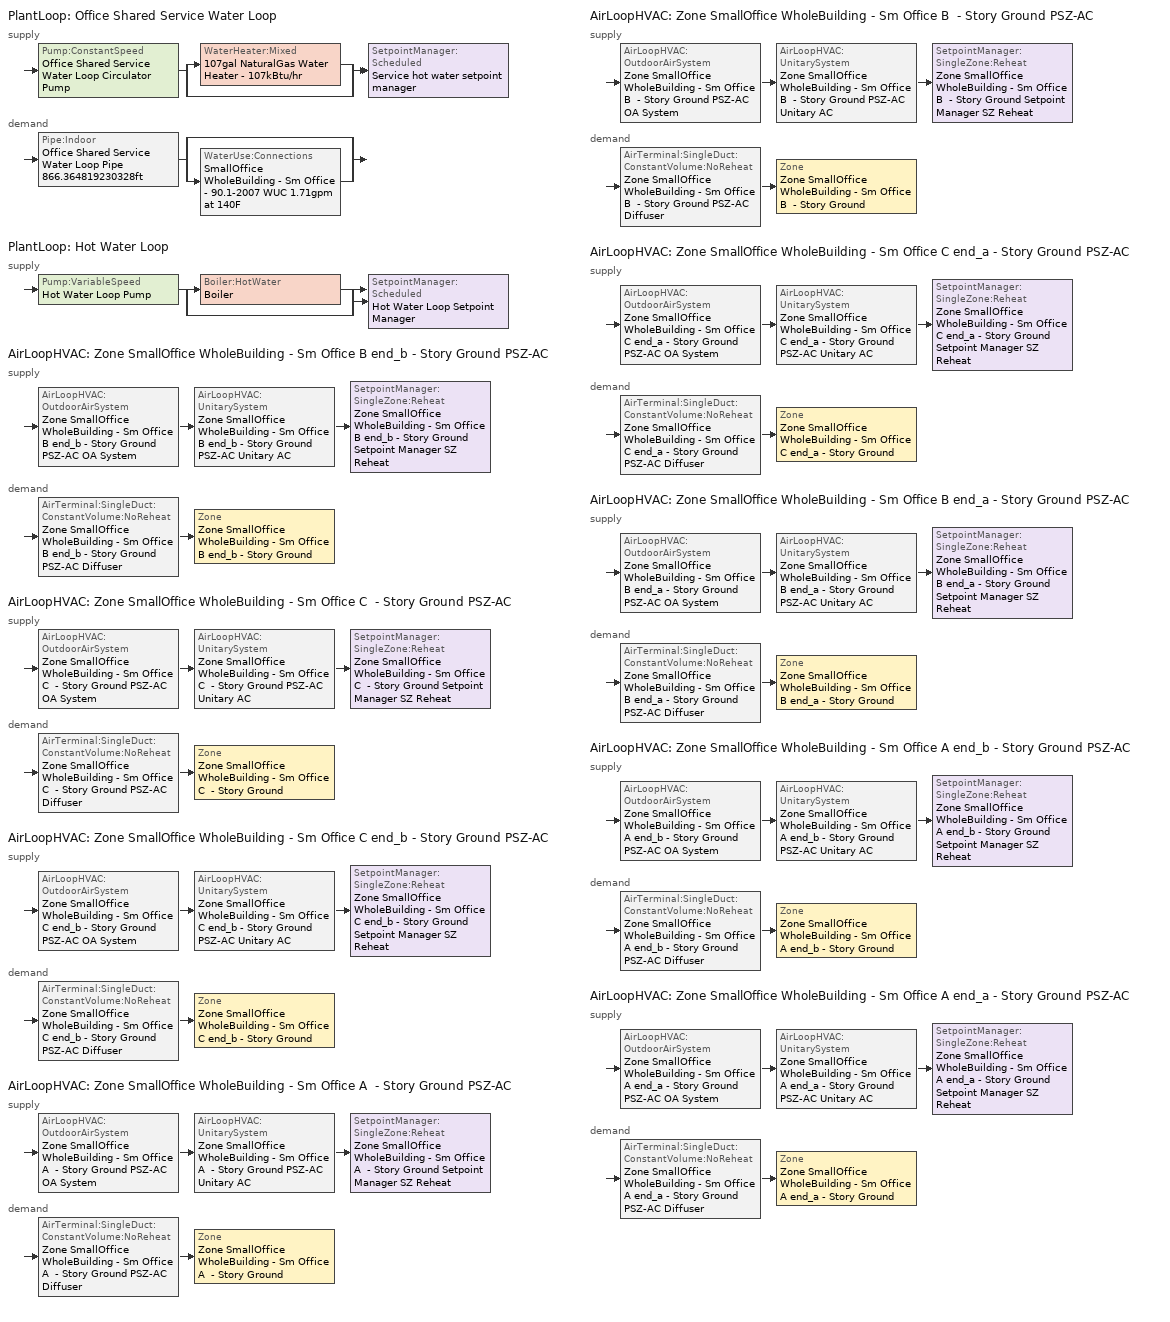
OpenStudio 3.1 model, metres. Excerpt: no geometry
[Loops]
PlantLoop 'Office Shared Service Water Loop'
 supply: Pump:ConstantSpeed 'Office Shared Service Water Loop Circulator Pump' > split
  | WaterHeater:Mixed '107gal NaturalGas Water Heater - 107kBtu/hr'
  | bypass
  join > SetpointManager:Scheduled 'Service hot water setpoint manager'
 demand: Pipe:Indoor 'Office Shared Service Water Loop Pipe 866.364819230328ft' > split
  | bypass
  | WaterUse:Connections 'SmallOffice WholeBuilding - Sm Office - 90.1-2007 WUC 1.71gpm at 140F'
PlantLoop 'Hot Water Loop'
 supply: Pump:VariableSpeed 'Hot Water Loop Pump' > split
  | Boiler:HotWater 'Boiler'
  | bypass
  join > SetpointManager:Scheduled 'Hot Water Loop Setpoint Manager'
AirLoopHVAC 'Zone SmallOffice WholeBuilding - Sm Office B end_b - Story Ground PSZ-AC'
 supply: AirLoopHVAC:OutdoorAirSystem 'Zone SmallOffice WholeBuilding - Sm Office B end_b - Story Ground PSZ-AC OA System' > AirLoopHVAC:UnitarySystem 'Zone SmallOffice WholeBuilding - Sm Office B end_b - Story Ground PSZ-AC Unitary AC' > SetpointManager:SingleZone:Reheat 'Zone SmallOffice WholeBuilding - Sm Office B end_b - Story Ground Setpoint Manager SZ Reheat'
 demand: AirTerminal:SingleDuct:ConstantVolume:NoReheat 'Zone SmallOffice WholeBuilding - Sm Office B end_b - Story Ground PSZ-AC Diffuser' > Zone 'Zone SmallOffice WholeBuilding - Sm Office B end_b - Story Ground'
AirLoopHVAC 'Zone SmallOffice WholeBuilding - Sm Office C  - Story Ground PSZ-AC'
 supply: AirLoopHVAC:OutdoorAirSystem 'Zone SmallOffice WholeBuilding - Sm Office C  - Story Ground PSZ-AC OA System' > AirLoopHVAC:UnitarySystem 'Zone SmallOffice WholeBuilding - Sm Office C  - Story Ground PSZ-AC Unitary AC' > SetpointManager:SingleZone:Reheat 'Zone SmallOffice WholeBuilding - Sm Office C  - Story Ground Setpoint Manager SZ Reheat'
 demand: AirTerminal:SingleDuct:ConstantVolume:NoReheat 'Zone SmallOffice WholeBuilding - Sm Office C  - Story Ground PSZ-AC Diffuser' > Zone 'Zone SmallOffice WholeBuilding - Sm Office C  - Story Ground'
AirLoopHVAC 'Zone SmallOffice WholeBuilding - Sm Office C end_b - Story Ground PSZ-AC'
 supply: AirLoopHVAC:OutdoorAirSystem 'Zone SmallOffice WholeBuilding - Sm Office C end_b - Story Ground PSZ-AC OA System' > AirLoopHVAC:UnitarySystem 'Zone SmallOffice WholeBuilding - Sm Office C end_b - Story Ground PSZ-AC Unitary AC' > SetpointManager:SingleZone:Reheat 'Zone SmallOffice WholeBuilding - Sm Office C end_b - Story Ground Setpoint Manager SZ Reheat'
 demand: AirTerminal:SingleDuct:ConstantVolume:NoReheat 'Zone SmallOffice WholeBuilding - Sm Office C end_b - Story Ground PSZ-AC Diffuser' > Zone 'Zone SmallOffice WholeBuilding - Sm Office C end_b - Story Ground'
AirLoopHVAC 'Zone SmallOffice WholeBuilding - Sm Office A  - Story Ground PSZ-AC'
 supply: AirLoopHVAC:OutdoorAirSystem 'Zone SmallOffice WholeBuilding - Sm Office A  - Story Ground PSZ-AC OA System' > AirLoopHVAC:UnitarySystem 'Zone SmallOffice WholeBuilding - Sm Office A  - Story Ground PSZ-AC Unitary AC' > SetpointManager:SingleZone:Reheat 'Zone SmallOffice WholeBuilding - Sm Office A  - Story Ground Setpoint Manager SZ Reheat'
 demand: AirTerminal:SingleDuct:ConstantVolume:NoReheat 'Zone SmallOffice WholeBuilding - Sm Office A  - Story Ground PSZ-AC Diffuser' > Zone 'Zone SmallOffice WholeBuilding - Sm Office A  - Story Ground'
AirLoopHVAC 'Zone SmallOffice WholeBuilding - Sm Office B  - Story Ground PSZ-AC'
 supply: AirLoopHVAC:OutdoorAirSystem 'Zone SmallOffice WholeBuilding - Sm Office B  - Story Ground PSZ-AC OA System' > AirLoopHVAC:UnitarySystem 'Zone SmallOffice WholeBuilding - Sm Office B  - Story Ground PSZ-AC Unitary AC' > SetpointManager:SingleZone:Reheat 'Zone SmallOffice WholeBuilding - Sm Office B  - Story Ground Setpoint Manager SZ Reheat'
 demand: AirTerminal:SingleDuct:ConstantVolume:NoReheat 'Zone SmallOffice WholeBuilding - Sm Office B  - Story Ground PSZ-AC Diffuser' > Zone 'Zone SmallOffice WholeBuilding - Sm Office B  - Story Ground'
AirLoopHVAC 'Zone SmallOffice WholeBuilding - Sm Office C end_a - Story Ground PSZ-AC'
 supply: AirLoopHVAC:OutdoorAirSystem 'Zone SmallOffice WholeBuilding - Sm Office C end_a - Story Ground PSZ-AC OA System' > AirLoopHVAC:UnitarySystem 'Zone SmallOffice WholeBuilding - Sm Office C end_a - Story Ground PSZ-AC Unitary AC' > SetpointManager:SingleZone:Reheat 'Zone SmallOffice WholeBuilding - Sm Office C end_a - Story Ground Setpoint Manager SZ Reheat'
 demand: AirTerminal:SingleDuct:ConstantVolume:NoReheat 'Zone SmallOffice WholeBuilding - Sm Office C end_a - Story Ground PSZ-AC Diffuser' > Zone 'Zone SmallOffice WholeBuilding - Sm Office C end_a - Story Ground'
AirLoopHVAC 'Zone SmallOffice WholeBuilding - Sm Office B end_a - Story Ground PSZ-AC'
 supply: AirLoopHVAC:OutdoorAirSystem 'Zone SmallOffice WholeBuilding - Sm Office B end_a - Story Ground PSZ-AC OA System' > AirLoopHVAC:UnitarySystem 'Zone SmallOffice WholeBuilding - Sm Office B end_a - Story Ground PSZ-AC Unitary AC' > SetpointManager:SingleZone:Reheat 'Zone SmallOffice WholeBuilding - Sm Office B end_a - Story Ground Setpoint Manager SZ Reheat'
 demand: AirTerminal:SingleDuct:ConstantVolume:NoReheat 'Zone SmallOffice WholeBuilding - Sm Office B end_a - Story Ground PSZ-AC Diffuser' > Zone 'Zone SmallOffice WholeBuilding - Sm Office B end_a - Story Ground'
AirLoopHVAC 'Zone SmallOffice WholeBuilding - Sm Office A end_b - Story Ground PSZ-AC'
 supply: AirLoopHVAC:OutdoorAirSystem 'Zone SmallOffice WholeBuilding - Sm Office A end_b - Story Ground PSZ-AC OA System' > AirLoopHVAC:UnitarySystem 'Zone SmallOffice WholeBuilding - Sm Office A end_b - Story Ground PSZ-AC Unitary AC' > SetpointManager:SingleZone:Reheat 'Zone SmallOffice WholeBuilding - Sm Office A end_b - Story Ground Setpoint Manager SZ Reheat'
 demand: AirTerminal:SingleDuct:ConstantVolume:NoReheat 'Zone SmallOffice WholeBuilding - Sm Office A end_b - Story Ground PSZ-AC Diffuser' > Zone 'Zone SmallOffice WholeBuilding - Sm Office A end_b - Story Ground'
AirLoopHVAC 'Zone SmallOffice WholeBuilding - Sm Office A end_a - Story Ground PSZ-AC'
 supply: AirLoopHVAC:OutdoorAirSystem 'Zone SmallOffice WholeBuilding - Sm Office A end_a - Story Ground PSZ-AC OA System' > AirLoopHVAC:UnitarySystem 'Zone SmallOffice WholeBuilding - Sm Office A end_a - Story Ground PSZ-AC Unitary AC' > SetpointManager:SingleZone:Reheat 'Zone SmallOffice WholeBuilding - Sm Office A end_a - Story Ground Setpoint Manager SZ Reheat'
 demand: AirTerminal:SingleDuct:ConstantVolume:NoReheat 'Zone SmallOffice WholeBuilding - Sm Office A end_a - Story Ground PSZ-AC Diffuser' > Zone 'Zone SmallOffice WholeBuilding - Sm Office A end_a - Story Ground'
[Construction]
Copper pipe 0.75in type L with 0.5in fiberglass batt: Fiberglass batt 0.5in, Copper pipe 0.75in type L
[Material] Roughness=Smooth; Thermal Absorptance=0.9; Solar Absorptance=0.7; Visible Absorptance=0.7
Name | Thickness {m} | Conductivity {W/m-K} | Density {kg/m3} | Specific Heat {J/kg-K}
Copper pipe 0.75in type L | 0.001143 | 386 | 8906.27 | 385.1856
Fiberglass batt 0.5in | 0.0127 | 0.0663448 | 11.2129 | 837.36
[Sizing:Zone] Zone Cooling Design Supply Air Temperature Input Method=SupplyAirTemperature; Zone Cooling Design Supply Air Temperature {C}=12.7778; Zone Cooling Design Supply Air Temperature Difference {deltaC}=11.11; Zone Heating Design Supply Air Temperature Input Method=SupplyAirTemperature; Zone Heating Design Supply Air Temperature {C}=50; Zone Heating Design Supply Air Temperature Difference {deltaC}=11.11; Zone Cooling Design Supply Air Humidity Ratio {kg-H2O/kg-air}=0.0085; Zone Heating Design Supply Air Humidity Ratio {kg-H2O/kg-air}=0.008; Cooling Design Air Flow Method=DesignDay; Heating Design Air Flow Method=DesignDay; Account for Dedicated Outdoor Air System=No; Dedicated Outdoor Air System Control Strategy=NeutralSupplyAir; Dedicated Outdoor Air Low Setpoint Temperature for Design {C}=autosize; Dedicated Outdoor Air High Setpoint Temperature for Design {C}=autosize
Zone SmallOffice WholeBuilding - Sm Office A end_a - Story Ground; Zone SmallOffice WholeBuilding - Sm Office B end_a - Story Ground; Zone SmallOffice WholeBuilding - Sm Office C end_a - Story Ground; Zone SmallOffice WholeBuilding - Sm Office A  - Story Ground; Zone SmallOffice WholeBuilding - Sm Office B  - Story Ground; Zone SmallOffice WholeBuilding - Sm Office C  - Story Ground; Zone SmallOffice WholeBuilding - Sm Office A end_b - Story Ground; Zone SmallOffice WholeBuilding - Sm Office B end_b - Story Ground; Zone SmallOffice WholeBuilding - Sm Office C end_b - Story Ground
[Zone equipment]
Zone SmallOffice WholeBuilding - Sm Office A end_a - Story Ground: Zone SmallOffice WholeBuilding - Sm Office A end_a - Story Ground PSZ-AC Diffuser
Zone SmallOffice WholeBuilding - Sm Office B end_a - Story Ground: Zone SmallOffice WholeBuilding - Sm Office B end_a - Story Ground PSZ-AC Diffuser
Zone SmallOffice WholeBuilding - Sm Office C end_a - Story Ground: Zone SmallOffice WholeBuilding - Sm Office C end_a - Story Ground PSZ-AC Diffuser
Zone SmallOffice WholeBuilding - Sm Office A  - Story Ground: Zone SmallOffice WholeBuilding - Sm Office A  - Story Ground PSZ-AC Diffuser
Zone SmallOffice WholeBuilding - Sm Office B  - Story Ground: Zone SmallOffice WholeBuilding - Sm Office B  - Story Ground PSZ-AC Diffuser
Zone SmallOffice WholeBuilding - Sm Office C  - Story Ground: Zone SmallOffice WholeBuilding - Sm Office C  - Story Ground PSZ-AC Diffuser
Zone SmallOffice WholeBuilding - Sm Office A end_b - Story Ground: Zone SmallOffice WholeBuilding - Sm Office A end_b - Story Ground PSZ-AC Diffuser
Zone SmallOffice WholeBuilding - Sm Office B end_b - Story Ground: Zone SmallOffice WholeBuilding - Sm Office B end_b - Story Ground PSZ-AC Diffuser
Zone SmallOffice WholeBuilding - Sm Office C end_b - Story Ground: Zone SmallOffice WholeBuilding - Sm Office C end_b - Story Ground PSZ-AC Diffuser
[WaterUse:Connections]
SmallOffice WholeBuilding - Sm Office - 90.1-2007 WUC 1.71gpm at 140F: Water Use Equipment Name 1=SmallOffice WholeBuilding - Sm Office - 90.1-2007 Service Water Use 1.71gpm at 140F
[WaterUse:Equipment:Definition]
SmallOffice WholeBuilding - Sm Office - 90.1-2007 Service Water Use Def 1.71gpm: Peak Flow Rate {m3/s}=0.000107585; Target Temperature Schedule=Mixed Water At Faucet Temp - 140F; Sensible Fraction Schedule=Fraction Sensible - 0.2; Latent Fraction Schedule=Fraction Latent - 0.05
[WaterUse:Equipment]
SmallOffice WholeBuilding - Sm Office - 90.1-2007 Service Water Use 1.71gpm at 140F: Water Use Equipment Definition=SmallOffice WholeBuilding - Sm Office - 90.1-2007 Service Water Use Def 1.71gpm; Flow Rate Fraction Schedule=OfficeSmall BLDG_SWH_SCH
[PlantLoop] Glycol Concentration=0; Minimum Loop Temperature {C}=10; Plant Loop Volume {m3}=Autocalculate; Load Distribution Scheme=Optimal
Name | Maximum Loop Temperature {C} | Fluid Type
Office Shared Service Water Loop | 60
Hot Water Loop |  | Water
[Sizing:Plant] Loop Type=Heating; Sizing Option=NonCoincident; Zone Timesteps in Averaging Window=1; Coincident Sizing Factor Mode=None
Name | Design Loop Exit Temperature {C} | Loop Design Temperature Difference {deltaC}
Office Shared Service Water Loop | 60 | 5
Hot Water Loop | 82.2222 | 11.1111
[SetpointManager:Scheduled] Control Variable=Temperature
Name | Schedule | Setpoint Node or NodeList
Service hot water setpoint manager | Service Water Loop Temp - 140F | Office Shared Service Water Loop Supply Outlet Node
Hot Water Loop Setpoint Manager | Hot Water Loop Temp - 180F | Hot Water Loop Supply Outlet Node
[Pump:ConstantSpeed]
Office Shared Service Water Loop Circulator Pump: Rated Flow Rate {m3/s}=autosize; Rated Pump Head {Pa}=29890.7; Rated Power Consumption {W}=autosize; Motor Efficiency=0.3; Fraction of Motor Inefficiencies to Fluid Stream=0; Pump Control Type=Intermittent; Design Power Sizing Method=PowerPerFlowPerPressure; Design Electric Power per Unit Flow Rate {W/(m3/s)}=348701.1; Design Shaft Power per Unit Flow Rate per Unit Head {W-s/m3-Pa}=1.28205
[WaterHeater:Mixed]
107gal NaturalGas Water Heater - 107kBtu/hr: Tank Volume {m3}=0.406672; Setpoint Temperature Schedule=Service Water Loop Temp - 140F; Deadband Temperature Difference {deltaC}=2; Maximum Temperature Limit {C}=60; Heater Control Type=Cycle; Heater Maximum Capacity {W}=31485.1; Heater Fuel Type=NaturalGas; Heater Thermal Efficiency=0.78; Off Cycle Parasitic Fuel Consumption Rate {W}=0; Off Cycle Parasitic Fuel Type=NaturalGas; Off Cycle Parasitic Heat Fraction to Tank=0.8; On Cycle Parasitic Fuel Consumption Rate {W}=0; On Cycle Parasitic Fuel Type=NaturalGas; Ambient Temperature Indicator=Schedule; Ambient Temperature Schedule=Water Heater Ambient Temp Schedule - 71.6f; Off Cycle Loss Coefficient to Ambient Temperature {W/K}=6; On Cycle Loss Coefficient to Ambient Temperature {W/K}=6; Use Side Effectiveness=1; Source Side Effectiveness=1; Use Side Design Flow Rate {m3/s}=autosize; Source Side Design Flow Rate {m3/s}=autosize; Indirect Water Heating Recovery Time {hr}=1.5; Source Side Flow Control Mode=IndirectHeatPrimarySetpoint
[Pipe:Indoor]
Office Shared Service Water Loop Pipe 866.364819230328ft: Construction=Copper pipe 0.75in type L with 0.5in fiberglass batt; Environment Type=Schedule; Ambient Temperature Schedule=Office Shared Service Water Loop Piping Air Temp - 70F; Ambient Air Velocity Schedule=Office Shared Service Water Loop Piping Air Velocity - 0.67mph; Pipe Inside Diameter {m}=0.019939; Pipe Length {m}=264.068
[Pump:VariableSpeed]
Hot Water Loop Pump: Rated Pump Head {Pa}=179344; Motor Efficiency=0.9; Pump Control Type=Intermittent; Skin Loss Radiative Fraction=0.5; Design Power Sizing Method=PowerPerFlowPerPressure; Design Electric Power per Unit Flow Rate {W/(m3/s)}=348701.1; Design Shaft Power per Unit Flow Rate per Unit Head {W-s/m3-Pa}=1.28205; Design Minimum Flow Rate Fraction=0
[Boiler:HotWater]
Boiler: Fuel Type=NaturalGas; Nominal Thermal Efficiency=0.78; Efficiency Curve Temperature Evaluation Variable=LeavingBoiler; Minimum Part Load Ratio=0; Maximum Part Load Ratio=1.2; Optimum Part Load Ratio=1; Water Outlet Upper Temperature Limit {C}=95; Boiler Flow Mode=LeavingSetpointModulated; Parasitic Electric Load {W}=0; Sizing Factor=1
[AirLoopHVAC] Availability Schedule=Always On Discrete; Design Supply Air Flow Rate {m3/s}=autosize; Design Return Air Flow Fraction of Supply Air Flow=1
Zone SmallOffice WholeBuilding - Sm Office B end_b - Story Ground PSZ-AC; Zone SmallOffice WholeBuilding - Sm Office C  - Story Ground PSZ-AC; Zone SmallOffice WholeBuilding - Sm Office C end_b - Story Ground PSZ-AC; Zone SmallOffice WholeBuilding - Sm Office A  - Story Ground PSZ-AC; Zone SmallOffice WholeBuilding - Sm Office B  - Story Ground PSZ-AC; Zone SmallOffice WholeBuilding - Sm Office C end_a - Story Ground PSZ-AC; Zone SmallOffice WholeBuilding - Sm Office B end_a - Story Ground PSZ-AC; Zone SmallOffice WholeBuilding - Sm Office A end_b - Story Ground PSZ-AC; Zone SmallOffice WholeBuilding - Sm Office A end_a - Story Ground PSZ-AC
[Sizing:System] Type of Load to Size On=Sensible; Design Outdoor Air Flow Rate {m3/s}=Autosize; Central Heating Maximum System Air Flow Ratio=1; Preheat Design Temperature {C}=7.22222; Preheat Design Humidity Ratio {kg-H2O/kg-Air}=0.008; Precool Design Temperature {C}=12.7778; Precool Design Humidity Ratio {kg-H2O/kg-Air}=0.008; Central Cooling Design Supply Air Temperature {C}=12.7778; Central Heating Design Supply Air Temperature {C}=50; Sizing Option=Coincident; 100% Outdoor Air in Cooling=No; 100% Outdoor Air in Heating=No; Central Cooling Design Supply Air Humidity Ratio {kg-H2O/kg-Air}=0.0085; Central Heating Design Supply Air Humidity Ratio {kg-H2O/kg-Air}=0.008; Cooling Design Air Flow Method=DesignDay; Cooling Design Air Flow Rate {m3/s}=0; Heating Design Air Flow Method=DesignDay; Heating Design Air Flow Rate {m3/s}=0; System Outdoor Air Method=ZoneSum; Zone Maximum Outdoor Air Fraction=1; Cooling Supply Air Flow Rate Per Floor Area {m3/s-m2}=0.00996765; Cooling Fraction of Autosized Cooling Supply Air Flow Rate=1; Cooling Supply Air Flow Rate Per Unit Cooling Capacity {m3/s-W}=3.94755e-05; Heating Supply Air Flow Rate Per Floor Area {m3/s-m2}=0.00996765; Heating Fraction of Autosized Heating Supply Air Flow Rate=1; Heating Fraction of Autosized Cooling Supply Air Flow Rate=1; Heating Supply Air Flow Rate Per Unit Heating Capacity {m3/s-W}=3.15882e-05; Cooling Design Capacity Method=CoolingDesignCapacity; Cooling Design Capacity {W}=autosize; Cooling Design Capacity Per Floor Area {W/m2}=234.7; Fraction of Autosized Cooling Design Capacity=1; Heating Design Capacity Method=HeatingDesignCapacity; Heating Design Capacity {W}=autosize; Heating Design Capacity Per Floor Area {W/m2}=157; Fraction of Autosized Heating Design Capacity=1; Central Cooling Capacity Control Method=OnOff
Zone SmallOffice WholeBuilding - Sm Office B end_b - Story Ground PSZ-AC; Zone SmallOffice WholeBuilding - Sm Office C  - Story Ground PSZ-AC; Zone SmallOffice WholeBuilding - Sm Office C end_b - Story Ground PSZ-AC; Zone SmallOffice WholeBuilding - Sm Office A  - Story Ground PSZ-AC; Zone SmallOffice WholeBuilding - Sm Office B  - Story Ground PSZ-AC; Zone SmallOffice WholeBuilding - Sm Office C end_a - Story Ground PSZ-AC; Zone SmallOffice WholeBuilding - Sm Office B end_a - Story Ground PSZ-AC; Zone SmallOffice WholeBuilding - Sm Office A end_b - Story Ground PSZ-AC; Zone SmallOffice WholeBuilding - Sm Office A end_a - Story Ground PSZ-AC
[SetpointManager:SingleZone:Reheat] Minimum Supply Air Temperature {C}=12.7778; Maximum Supply Air Temperature {C}=50
Name | Control Zone | Setpoint Node or NodeList
Zone SmallOffice WholeBuilding - Sm Office B end_b - Story Ground Setpoint Manager SZ Reheat | Zone SmallOffice WholeBuilding - Sm Office B end_b - Story Ground | Zone SmallOffice WholeBuilding - Sm Office B end_b - Story Ground PSZ-AC Supply Outlet Node
Zone SmallOffice WholeBuilding - Sm Office C  - Story Ground Setpoint Manager SZ Reheat | Zone SmallOffice WholeBuilding - Sm Office C  - Story Ground | Zone SmallOffice WholeBuilding - Sm Office C  - Story Ground PSZ-AC Supply Outlet Node
Zone SmallOffice WholeBuilding - Sm Office C end_b - Story Ground Setpoint Manager SZ Reheat | Zone SmallOffice WholeBuilding - Sm Office C end_b - Story Ground | Zone SmallOffice WholeBuilding - Sm Office C end_b - Story Ground PSZ-AC Supply Outlet Node
Zone SmallOffice WholeBuilding - Sm Office A  - Story Ground Setpoint Manager SZ Reheat | Zone SmallOffice WholeBuilding - Sm Office A  - Story Ground | Zone SmallOffice WholeBuilding - Sm Office A  - Story Ground PSZ-AC Supply Outlet Node
Zone SmallOffice WholeBuilding - Sm Office B  - Story Ground Setpoint Manager SZ Reheat | Zone SmallOffice WholeBuilding - Sm Office B  - Story Ground | Zone SmallOffice WholeBuilding - Sm Office B  - Story Ground PSZ-AC Supply Outlet Node
Zone SmallOffice WholeBuilding - Sm Office C end_a - Story Ground Setpoint Manager SZ Reheat | Zone SmallOffice WholeBuilding - Sm Office C end_a - Story Ground | Zone SmallOffice WholeBuilding - Sm Office C end_a - Story Ground PSZ-AC Supply Outlet Node
Zone SmallOffice WholeBuilding - Sm Office B end_a - Story Ground Setpoint Manager SZ Reheat | Zone SmallOffice WholeBuilding - Sm Office B end_a - Story Ground | Zone SmallOffice WholeBuilding - Sm Office B end_a - Story Ground PSZ-AC Supply Outlet Node
Zone SmallOffice WholeBuilding - Sm Office A end_b - Story Ground Setpoint Manager SZ Reheat | Zone SmallOffice WholeBuilding - Sm Office A end_b - Story Ground | Zone SmallOffice WholeBuilding - Sm Office A end_b - Story Ground PSZ-AC Supply Outlet Node
Zone SmallOffice WholeBuilding - Sm Office A end_a - Story Ground Setpoint Manager SZ Reheat | Zone SmallOffice WholeBuilding - Sm Office A end_a - Story Ground | Zone SmallOffice WholeBuilding - Sm Office A end_a - Story Ground PSZ-AC Supply Outlet Node
[Coil:Heating:Gas] Availability Schedule=Always On Discrete; Gas Burner Efficiency=0.8; Nominal Capacity {W}=AutoSize; Parasitic Electric Load {W}=0; Parasitic Gas Load {W}=0
Zone SmallOffice WholeBuilding - Sm Office B end_b - Story Ground PSZ-AC Gas Htg Coil; Zone SmallOffice WholeBuilding - Sm Office C  - Story Ground PSZ-AC Gas Htg Coil; Zone SmallOffice WholeBuilding - Sm Office C end_b - Story Ground PSZ-AC Gas Htg Coil; Zone SmallOffice WholeBuilding - Sm Office A  - Story Ground PSZ-AC Gas Htg Coil; Zone SmallOffice WholeBuilding - Sm Office B  - Story Ground PSZ-AC Gas Htg Coil; Zone SmallOffice WholeBuilding - Sm Office C end_a - Story Ground PSZ-AC Gas Htg Coil; Zone SmallOffice WholeBuilding - Sm Office B end_a - Story Ground PSZ-AC Gas Htg Coil; Zone SmallOffice WholeBuilding - Sm Office A end_b - Story Ground PSZ-AC Gas Htg Coil; Zone SmallOffice WholeBuilding - Sm Office A end_a - Story Ground PSZ-AC Gas Htg Coil
[Coil:Heating:Electric] Availability Schedule=Always On Discrete; Efficiency=1
Zone SmallOffice WholeBuilding - Sm Office B end_b - Story Ground PSZ-AC Electric Backup Htg Coil; Zone SmallOffice WholeBuilding - Sm Office C  - Story Ground PSZ-AC Electric Backup Htg Coil; Zone SmallOffice WholeBuilding - Sm Office C end_b - Story Ground PSZ-AC Electric Backup Htg Coil; Zone SmallOffice WholeBuilding - Sm Office A  - Story Ground PSZ-AC Electric Backup Htg Coil; Zone SmallOffice WholeBuilding - Sm Office B  - Story Ground PSZ-AC Electric Backup Htg Coil; Zone SmallOffice WholeBuilding - Sm Office C end_a - Story Ground PSZ-AC Electric Backup Htg Coil; Zone SmallOffice WholeBuilding - Sm Office B end_a - Story Ground PSZ-AC Electric Backup Htg Coil; Zone SmallOffice WholeBuilding - Sm Office A end_b - Story Ground PSZ-AC Electric Backup Htg Coil; Zone SmallOffice WholeBuilding - Sm Office A end_a - Story Ground PSZ-AC Electric Backup Htg Coil
[Coil:Cooling:DX:SingleSpeed] Availability Schedule=Always On Discrete; Rated Total Cooling Capacity {W}=autosize; Rated Sensible Heat Ratio=autosize; Rated COP {W/W}=3; Rated Air Flow Rate {m3/s}=autosize; Rated Evaporator Fan Power Per Volume Flow Rate {W/(m3/s)}=773.3; Minimum Outdoor Dry-Bulb Temperature for Compressor Operation {C}=-25; Condenser Type=AirCooled; Evaporative Condenser Effectiveness=0; Evaporative Condenser Air Flow Rate {m3/s}=Autosize; Evaporative Condenser Pump Rated Power Consumption {W}=Autosize; Crankcase Heater Capacity {W}=0; Maximum Outdoor Dry-Bulb Temperature for Crankcase Heater Operation {C}=0; Basin Heater Capacity {W/K}=0; Basin Heater Setpoint Temperature {C}=10
Name | Total Cooling Capacity Function of Temperature Curve | Total Cooling Capacity Function of Flow Fraction Curve | Energy Input Ratio Function of Temperature Curve | Energy Input Ratio Function of Flow Fraction Curve | Part Load Fraction Correlation Curve
Zone SmallOffice WholeBuilding - Sm Office B end_b - Story Ground PSZ-AC 1spd DX AC Clg Coil | Curve Biquadratic 3 | Curve Quadratic 4 | Curve Biquadratic 4 | Curve Quadratic 5 | Curve Quadratic 6
Zone SmallOffice WholeBuilding - Sm Office C  - Story Ground PSZ-AC 1spd DX AC Clg Coil | Curve Biquadratic 7 | Curve Quadratic 10 | Curve Biquadratic 8 | Curve Quadratic 11 | Curve Quadratic 12
Zone SmallOffice WholeBuilding - Sm Office C end_b - Story Ground PSZ-AC 1spd DX AC Clg Coil | Curve Biquadratic 11 | Curve Quadratic 16 | Curve Biquadratic 12 | Curve Quadratic 17 | Curve Quadratic 18
Zone SmallOffice WholeBuilding - Sm Office A  - Story Ground PSZ-AC 1spd DX AC Clg Coil | Curve Biquadratic 15 | Curve Quadratic 22 | Curve Biquadratic 16 | Curve Quadratic 23 | Curve Quadratic 24
Zone SmallOffice WholeBuilding - Sm Office B  - Story Ground PSZ-AC 1spd DX AC Clg Coil | Curve Biquadratic 19 | Curve Quadratic 28 | Curve Biquadratic 20 | Curve Quadratic 29 | Curve Quadratic 30
Zone SmallOffice WholeBuilding - Sm Office C end_a - Story Ground PSZ-AC 1spd DX AC Clg Coil | Curve Biquadratic 23 | Curve Quadratic 34 | Curve Biquadratic 24 | Curve Quadratic 35 | Curve Quadratic 36
Zone SmallOffice WholeBuilding - Sm Office B end_a - Story Ground PSZ-AC 1spd DX AC Clg Coil | Curve Biquadratic 27 | Curve Quadratic 40 | Curve Biquadratic 28 | Curve Quadratic 41 | Curve Quadratic 42
Zone SmallOffice WholeBuilding - Sm Office A end_b - Story Ground PSZ-AC 1spd DX AC Clg Coil | Curve Biquadratic 31 | Curve Quadratic 46 | Curve Biquadratic 32 | Curve Quadratic 47 | Curve Quadratic 48
Zone SmallOffice WholeBuilding - Sm Office A end_a - Story Ground PSZ-AC 1spd DX AC Clg Coil | Curve Biquadratic 35 | Curve Quadratic 52 | Curve Biquadratic 36 | Curve Quadratic 53 | Curve Quadratic 54
[Fan:OnOff] Availability Schedule=Always On Discrete; Fan Total Efficiency=0.54; Pressure Rise {Pa}=622.722; Maximum Flow Rate {m3/s}=autosize; Motor Efficiency=0.9; Motor In Airstream Fraction=1
Name | Fan Power Ratio Function of Speed Ratio Curve | Fan Efficiency Ratio Function of Speed Ratio Curve
Zone SmallOffice WholeBuilding - Sm Office B end_b - Story Ground PSZ-AC Fan | Fan On Off Power Curve | Fan On Off Efficiency Curve
Zone SmallOffice WholeBuilding - Sm Office C  - Story Ground PSZ-AC Fan | Fan On Off Power Curve 1 | Fan On Off Efficiency Curve 1
Zone SmallOffice WholeBuilding - Sm Office C end_b - Story Ground PSZ-AC Fan | Fan On Off Power Curve 2 | Fan On Off Efficiency Curve 2
Zone SmallOffice WholeBuilding - Sm Office A  - Story Ground PSZ-AC Fan | Fan On Off Power Curve 3 | Fan On Off Efficiency Curve 3
Zone SmallOffice WholeBuilding - Sm Office B  - Story Ground PSZ-AC Fan | Fan On Off Power Curve 4 | Fan On Off Efficiency Curve 4
Zone SmallOffice WholeBuilding - Sm Office C end_a - Story Ground PSZ-AC Fan | Fan On Off Power Curve 5 | Fan On Off Efficiency Curve 5
Zone SmallOffice WholeBuilding - Sm Office B end_a - Story Ground PSZ-AC Fan | Fan On Off Power Curve 6 | Fan On Off Efficiency Curve 6
Zone SmallOffice WholeBuilding - Sm Office A end_b - Story Ground PSZ-AC Fan | Fan On Off Power Curve 7 | Fan On Off Efficiency Curve 7
Zone SmallOffice WholeBuilding - Sm Office A end_a - Story Ground PSZ-AC Fan | Fan On Off Power Curve 8 | Fan On Off Efficiency Curve 8
[AirLoopHVAC:UnitarySystem] Control Type=Load; Dehumidification Control Type=None; Availability Schedule=Always On Discrete; Fan Placement=DrawThrough; Supply Air Fan Operating Mode Schedule=Always On Discrete; DX Heating Coil Sizing Ratio=1; Use DOAS DX Cooling Coil=No; DOAS DX Cooling Coil Leaving Minimum Air Temperature {C}=2; Latent Load Control=SensibleOnlyLoadControl; Supply Air Flow Rate During Cooling Operation {m3/s}=Autosize; Supply Air Flow Rate During Heating Operation {m3/s}=Autosize; Supply Air Flow Rate When No Cooling or Heating is Required {m3/s}=Autosize; Maximum Supply Air Temperature {C}=80; Maximum Outdoor Dry-Bulb Temperature for Supplemental Heater Operation {C}=21; Maximum Cycling Rate {cycles/hr}=2.5; Heat Pump Time Constant {s}=60; Fraction of On-Cycle Power Use=0.01; Heat Pump Fan Delay Time {s}=60; Ancilliary On-Cycle Electric Power {W}=0; Ancilliary Off-Cycle Electric Power {W}=0
Name | Controlling Zone or Thermostat Location | Supply Fan | Heating Coil | Cooling Coil | Supplemental Heating Coil
Zone SmallOffice WholeBuilding - Sm Office B end_b - Story Ground PSZ-AC Unitary AC | Zone SmallOffice WholeBuilding - Sm Office B end_b - Story Ground | Zone SmallOffice WholeBuilding - Sm Office B end_b - Story Ground PSZ-AC Fan | Zone SmallOffice WholeBuilding - Sm Office B end_b - Story Ground PSZ-AC Gas Htg Coil | Zone SmallOffice WholeBuilding - Sm Office B end_b - Story Ground PSZ-AC 1spd DX AC Clg Coil | Zone SmallOffice WholeBuilding - Sm Office B end_b - Story Ground PSZ-AC Electric Backup Htg Coil
Zone SmallOffice WholeBuilding - Sm Office C  - Story Ground PSZ-AC Unitary AC | Zone SmallOffice WholeBuilding - Sm Office C  - Story Ground | Zone SmallOffice WholeBuilding - Sm Office C  - Story Ground PSZ-AC Fan | Zone SmallOffice WholeBuilding - Sm Office C  - Story Ground PSZ-AC Gas Htg Coil | Zone SmallOffice WholeBuilding - Sm Office C  - Story Ground PSZ-AC 1spd DX AC Clg Coil | Zone SmallOffice WholeBuilding - Sm Office C  - Story Ground PSZ-AC Electric Backup Htg Coil
Zone SmallOffice WholeBuilding - Sm Office C end_b - Story Ground PSZ-AC Unitary AC | Zone SmallOffice WholeBuilding - Sm Office C end_b - Story Ground | Zone SmallOffice WholeBuilding - Sm Office C end_b - Story Ground PSZ-AC Fan | Zone SmallOffice WholeBuilding - Sm Office C end_b - Story Ground PSZ-AC Gas Htg Coil | Zone SmallOffice WholeBuilding - Sm Office C end_b - Story Ground PSZ-AC 1spd DX AC Clg Coil | Zone SmallOffice WholeBuilding - Sm Office C end_b - Story Ground PSZ-AC Electric Backup Htg Coil
Zone SmallOffice WholeBuilding - Sm Office A  - Story Ground PSZ-AC Unitary AC | Zone SmallOffice WholeBuilding - Sm Office A  - Story Ground | Zone SmallOffice WholeBuilding - Sm Office A  - Story Ground PSZ-AC Fan | Zone SmallOffice WholeBuilding - Sm Office A  - Story Ground PSZ-AC Gas Htg Coil | Zone SmallOffice WholeBuilding - Sm Office A  - Story Ground PSZ-AC 1spd DX AC Clg Coil | Zone SmallOffice WholeBuilding - Sm Office A  - Story Ground PSZ-AC Electric Backup Htg Coil
Zone SmallOffice WholeBuilding - Sm Office B  - Story Ground PSZ-AC Unitary AC | Zone SmallOffice WholeBuilding - Sm Office B  - Story Ground | Zone SmallOffice WholeBuilding - Sm Office B  - Story Ground PSZ-AC Fan | Zone SmallOffice WholeBuilding - Sm Office B  - Story Ground PSZ-AC Gas Htg Coil | Zone SmallOffice WholeBuilding - Sm Office B  - Story Ground PSZ-AC 1spd DX AC Clg Coil | Zone SmallOffice WholeBuilding - Sm Office B  - Story Ground PSZ-AC Electric Backup Htg Coil
Zone SmallOffice WholeBuilding - Sm Office C end_a - Story Ground PSZ-AC Unitary AC | Zone SmallOffice WholeBuilding - Sm Office C end_a - Story Ground | Zone SmallOffice WholeBuilding - Sm Office C end_a - Story Ground PSZ-AC Fan | Zone SmallOffice WholeBuilding - Sm Office C end_a - Story Ground PSZ-AC Gas Htg Coil | Zone SmallOffice WholeBuilding - Sm Office C end_a - Story Ground PSZ-AC 1spd DX AC Clg Coil | Zone SmallOffice WholeBuilding - Sm Office C end_a - Story Ground PSZ-AC Electric Backup Htg Coil
Zone SmallOffice WholeBuilding - Sm Office B end_a - Story Ground PSZ-AC Unitary AC | Zone SmallOffice WholeBuilding - Sm Office B end_a - Story Ground | Zone SmallOffice WholeBuilding - Sm Office B end_a - Story Ground PSZ-AC Fan | Zone SmallOffice WholeBuilding - Sm Office B end_a - Story Ground PSZ-AC Gas Htg Coil | Zone SmallOffice WholeBuilding - Sm Office B end_a - Story Ground PSZ-AC 1spd DX AC Clg Coil | Zone SmallOffice WholeBuilding - Sm Office B end_a - Story Ground PSZ-AC Electric Backup Htg Coil
Zone SmallOffice WholeBuilding - Sm Office A end_b - Story Ground PSZ-AC Unitary AC | Zone SmallOffice WholeBuilding - Sm Office A end_b - Story Ground | Zone SmallOffice WholeBuilding - Sm Office A end_b - Story Ground PSZ-AC Fan | Zone SmallOffice WholeBuilding - Sm Office A end_b - Story Ground PSZ-AC Gas Htg Coil | Zone SmallOffice WholeBuilding - Sm Office A end_b - Story Ground PSZ-AC 1spd DX AC Clg Coil | Zone SmallOffice WholeBuilding - Sm Office A end_b - Story Ground PSZ-AC Electric Backup Htg Coil
Zone SmallOffice WholeBuilding - Sm Office A end_a - Story Ground PSZ-AC Unitary AC | Zone SmallOffice WholeBuilding - Sm Office A end_a - Story Ground | Zone SmallOffice WholeBuilding - Sm Office A end_a - Story Ground PSZ-AC Fan | Zone SmallOffice WholeBuilding - Sm Office A end_a - Story Ground PSZ-AC Gas Htg Coil | Zone SmallOffice WholeBuilding - Sm Office A end_a - Story Ground PSZ-AC 1spd DX AC Clg Coil | Zone SmallOffice WholeBuilding - Sm Office A end_a - Story Ground PSZ-AC Electric Backup Htg Coil
[Controller:OutdoorAir] Minimum Outdoor Air Flow Rate {m3/s}=autosize; Maximum Outdoor Air Flow Rate {m3/s}=Autosize; Economizer Control Type=NoEconomizer; Economizer Control Action Type=ModulateFlow; Economizer Maximum Limit Dry-Bulb Temperature {C}=28; Economizer Maximum Limit Enthalpy {J/kg}=64000; Lockout Type=NoLockout; Minimum Limit Type=FixedMinimum; Minimum Outdoor Air Schedule=Always On Discrete; High Humidity Control=No; Heat Recovery Bypass Control Type=BypassWhenWithinEconomizerLimits
Name | Controller Mechanical Ventilation
Zone SmallOffice WholeBuilding - Sm Office B end_b - Story Ground PSZ-AC OA System Controller | Controller Mechanical Ventilation 1
Zone SmallOffice WholeBuilding - Sm Office C  - Story Ground PSZ-AC OA System Controller | Controller Mechanical Ventilation 2
Zone SmallOffice WholeBuilding - Sm Office C end_b - Story Ground PSZ-AC OA System Controller | Controller Mechanical Ventilation 3
Zone SmallOffice WholeBuilding - Sm Office A  - Story Ground PSZ-AC OA System Controller | Controller Mechanical Ventilation 4
Zone SmallOffice WholeBuilding - Sm Office B  - Story Ground PSZ-AC OA System Controller | Controller Mechanical Ventilation 5
Zone SmallOffice WholeBuilding - Sm Office C end_a - Story Ground PSZ-AC OA System Controller | Controller Mechanical Ventilation 6
Zone SmallOffice WholeBuilding - Sm Office B end_a - Story Ground PSZ-AC OA System Controller | Controller Mechanical Ventilation 7
Zone SmallOffice WholeBuilding - Sm Office A end_b - Story Ground PSZ-AC OA System Controller | Controller Mechanical Ventilation 8
Zone SmallOffice WholeBuilding - Sm Office A end_a - Story Ground PSZ-AC OA System Controller | Controller Mechanical Ventilation 9
[Controller:MechanicalVentilation] Availability Schedule=Always On Discrete; System Outdoor Air Method=ZoneSum
Controller Mechanical Ventilation 1; Controller Mechanical Ventilation 2; Controller Mechanical Ventilation 3; Controller Mechanical Ventilation 4; Controller Mechanical Ventilation 5; Controller Mechanical Ventilation 6; Controller Mechanical Ventilation 7; Controller Mechanical Ventilation 8; Controller Mechanical Ventilation 9
[AirLoopHVAC:OutdoorAirSystem]
Name | Controller
Zone SmallOffice WholeBuilding - Sm Office B end_b - Story Ground PSZ-AC OA System | Zone SmallOffice WholeBuilding - Sm Office B end_b - Story Ground PSZ-AC OA System Controller
Zone SmallOffice WholeBuilding - Sm Office C  - Story Ground PSZ-AC OA System | Zone SmallOffice WholeBuilding - Sm Office C  - Story Ground PSZ-AC OA System Controller
Zone SmallOffice WholeBuilding - Sm Office C end_b - Story Ground PSZ-AC OA System | Zone SmallOffice WholeBuilding - Sm Office C end_b - Story Ground PSZ-AC OA System Controller
Zone SmallOffice WholeBuilding - Sm Office A  - Story Ground PSZ-AC OA System | Zone SmallOffice WholeBuilding - Sm Office A  - Story Ground PSZ-AC OA System Controller
Zone SmallOffice WholeBuilding - Sm Office B  - Story Ground PSZ-AC OA System | Zone SmallOffice WholeBuilding - Sm Office B  - Story Ground PSZ-AC OA System Controller
Zone SmallOffice WholeBuilding - Sm Office C end_a - Story Ground PSZ-AC OA System | Zone SmallOffice WholeBuilding - Sm Office C end_a - Story Ground PSZ-AC OA System Controller
Zone SmallOffice WholeBuilding - Sm Office B end_a - Story Ground PSZ-AC OA System | Zone SmallOffice WholeBuilding - Sm Office B end_a - Story Ground PSZ-AC OA System Controller
Zone SmallOffice WholeBuilding - Sm Office A end_b - Story Ground PSZ-AC OA System | Zone SmallOffice WholeBuilding - Sm Office A end_b - Story Ground PSZ-AC OA System Controller
Zone SmallOffice WholeBuilding - Sm Office A end_a - Story Ground PSZ-AC OA System | Zone SmallOffice WholeBuilding - Sm Office A end_a - Story Ground PSZ-AC OA System Controller
[AirTerminal:SingleDuct:ConstantVolume:NoReheat] Availability Schedule=Always On Discrete; Maximum Air Flow Rate {m3/s}=AutoSize
Zone SmallOffice WholeBuilding - Sm Office B end_b - Story Ground PSZ-AC Diffuser; Zone SmallOffice WholeBuilding - Sm Office C  - Story Ground PSZ-AC Diffuser; Zone SmallOffice WholeBuilding - Sm Office C end_b - Story Ground PSZ-AC Diffuser; Zone SmallOffice WholeBuilding - Sm Office A  - Story Ground PSZ-AC Diffuser; Zone SmallOffice WholeBuilding - Sm Office B  - Story Ground PSZ-AC Diffuser; Zone SmallOffice WholeBuilding - Sm Office C end_a - Story Ground PSZ-AC Diffuser; Zone SmallOffice WholeBuilding - Sm Office B end_a - Story Ground PSZ-AC Diffuser; Zone SmallOffice WholeBuilding - Sm Office A end_b - Story Ground PSZ-AC Diffuser; Zone SmallOffice WholeBuilding - Sm Office A end_a - Story Ground PSZ-AC Diffuser
[Schedule:Ruleset]
OfficeSmall BLDG_SWH_SCH: Default Day Schedule=OfficeSmall BLDG_SWH_SCH Default; Summer Design Day Schedule=OfficeSmall BLDG_SWH_SCH Summer Design Day; Winter Design Day Schedule=OfficeSmall BLDG_SWH_SCH Winter Design Day
Fraction Sensible - 0.2: Default Day Schedule=Fraction Sensible - 0.2 Default
Fraction Latent - 0.05: Default Day Schedule=Fraction Latent - 0.05 Default
Mixed Water At Faucet Temp - 140F: Default Day Schedule=Mixed Water At Faucet Temp - 140F Default
Service Water Loop Temp - 140F: Default Day Schedule=Service Water Loop Temp - 140F Default
Water Heater Ambient Temp Schedule - 71.6f: Default Day Schedule=Water Heater Ambient Temp Schedule - 71.6f Default
Office Shared Service Water Loop Piping Air Temp - 70F: Default Day Schedule=Office Shared Service Water Loop Piping Air Temp - 70F Default
Office Shared Service Water Loop Piping Air Velocity - 0.67mph: Default Day Schedule=Office Shared Service Water Loop Piping Air Velocity - 0.67mph Default
Hot Water Loop Temp - 180F: Default Day Schedule=Hot Water Loop Temp - 180F Default
[Schedule:Day]
OfficeSmall BLDG_SWH_SCH Default: 24, 0, 0
OfficeSmall BLDG_SWH_SCH Winter Design Day; OfficeSmall BLDG_SWH_SCH Summer Design Day; OfficeSmall BLDG_SWH_SCH WntrDsn|SmrDsn|Wkdy Day: 7, 0, 0, 8, 0, 0.27, 9, 0, 0.55, 11, 0, 0.64, 12, 0, 0.82, 13, 0, 1, 14, 0, 0.91, 16, 0, 0.55, 17, 0, 0.73, 19, 0, 0.37, 20, 0, 0.18, 21, 0, 0.27, 22, 0, 0.09, 24, 0, 0
Fraction Sensible - 0.2 Default: 24, 0, 0.2
Fraction Latent - 0.05 Default: 24, 0, 0.05
Mixed Water At Faucet Temp - 140F Default; Service Water Loop Temp - 140F Default: 24, 0, 60
Water Heater Ambient Temp Schedule - 71.6f Default: 24, 0, 22
Office Shared Service Water Loop Piping Air Temp - 70F Default: 24, 0, 21.1111
Office Shared Service Water Loop Piping Air Velocity - 0.67mph Default: 24, 0, 0.3
Hot Water Loop Temp - 180F Default: 24, 0, 82.2222
[Schedule:Rule]
Schedule Rule 3: Schedule Ruleset=OfficeSmall BLDG_SWH_SCH; Rule Order=0; Day Schedule=OfficeSmall BLDG_SWH_SCH WntrDsn|SmrDsn|Wkdy Day; Apply Monday=Yes; Apply Tuesday=Yes; Apply Wednesday=Yes; Apply Thursday=Yes; Apply Friday=Yes; Date Specification Type=DateRange; Start Month=1; Start Day=1; End Month=12; End Day=31
[Schedule:Constant]
Always On Discrete: Value=1
[Curve:Biquadratic] Minimum Value of x=-100; Maximum Value of x=100; Minimum Value of y=-100; Maximum Value of y=100
Name | Coefficient1 Constant | Coefficient2 x | Coefficient3 x**2 | Coefficient4 y | Coefficient5 y**2 | Coefficient6 x*y
Curve Biquadratic 3; Curve Biquadratic 7; Curve Biquadratic 11; Curve Biquadratic 15; Curve Biquadratic 19; Curve Biquadratic 23; Curve Biquadratic 27; Curve Biquadratic 31; Curve Biquadratic 35 | 0.971212 | -0.0152755 | 0.00144345 | -0.00039321 | -6.8364e-06 | -0.000290596
Curve Biquadratic 4; Curve Biquadratic 8; Curve Biquadratic 12; Curve Biquadratic 16; Curve Biquadratic 20; Curve Biquadratic 24; Curve Biquadratic 28; Curve Biquadratic 32; Curve Biquadratic 36 | 0.286871 | 0.0239022 | -0.000810648 | 0.0134585 | 0.000338936 | -0.000487004
[Curve:Quadratic]
Name | Coefficient1 Constant | Coefficient2 x | Coefficient3 x**2 | Minimum Value of x | Maximum Value of x | Minimum Curve Output | Maximum Curve Output
Curve Quadratic 4; Curve Quadratic 5; Curve Quadratic 10; Curve Quadratic 11; Curve Quadratic 16; Curve Quadratic 17; Curve Quadratic 22; Curve Quadratic 23; Curve Quadratic 28; Curve Quadratic 29; Curve Quadratic 34; Curve Quadratic 35; Curve Quadratic 40; Curve Quadratic 41; Curve Quadratic 46; Curve Quadratic 47; Curve Quadratic 52; Curve Quadratic 53 | 1 | 0 | 0 | -100 | 100
Curve Quadratic 6; Curve Quadratic 12; Curve Quadratic 18; Curve Quadratic 24; Curve Quadratic 30; Curve Quadratic 36; Curve Quadratic 42; Curve Quadratic 48; Curve Quadratic 54 | 0.909496 | 0.0986477 | -0.00819488 | 0 | 1 | 0.7 | 1
[Curve:Exponent] Coefficient1 Constant=1; Coefficient2 Constant=0; Coefficient3 Constant=0; Minimum Value of x=0; Maximum Value of x=1
Fan On Off Power Curve; Fan On Off Power Curve 1; Fan On Off Power Curve 2; Fan On Off Power Curve 3; Fan On Off Power Curve 4; Fan On Off Power Curve 5; Fan On Off Power Curve 6; Fan On Off Power Curve 7; Fan On Off Power Curve 8
[Curve:Cubic] Coefficient1 Constant=1; Coefficient2 x=0; Coefficient3 x**2=0; Coefficient4 x**3=0; Minimum Value of x=0; Maximum Value of x=1
Fan On Off Efficiency Curve; Fan On Off Efficiency Curve 1; Fan On Off Efficiency Curve 2; Fan On Off Efficiency Curve 3; Fan On Off Efficiency Curve 4; Fan On Off Efficiency Curve 5; Fan On Off Efficiency Curve 6; Fan On Off Efficiency Curve 7; Fan On Off Efficiency Curve 8
